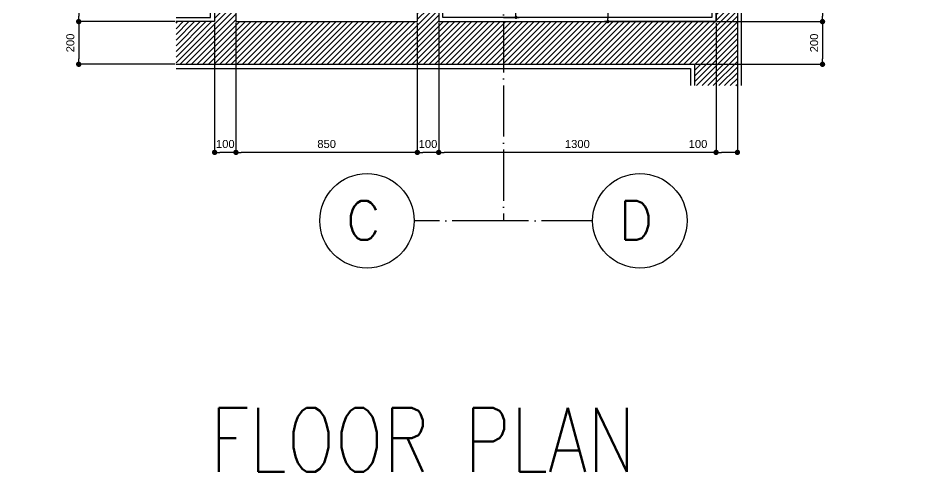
# Model space of a CAD drawing. Header units: inches. Extents: x 230831 to 416194, y 441295 to 526666.
# Drawn here: x 234094 to 238343, y 458679 to 460805 of the extents above; entities that cross this region are included whole.
import ezdxf

# ---------------------------------------------------------------- set-up
doc = ezdxf.new("R2010")
doc.units = ezdxf.units.IN
doc.header["$MEASUREMENT"] = 0
doc.linetypes.add('ACAD_ISO04W100', pattern=[30, 24, -3, 0, -3])
for name, color, linetype in [('A-DIMESNION-1', 7, 'Continuous'), ('CQ Plaster', 1, 'Continuous'), ('CQ SPOT DETAIL DIMENSION', 9, 'Continuous'), ('CQ Wall plan', 3, 'Continuous'), ('Layer1', 1, 'Continuous'), ('xref grd floor$2$CQ Wall hatch_CHB', 8, 'Continuous')]:
    doc.layers.add(name, color=color, linetype=linetype)
doc.styles.add('ID-ROMANS', font='romans.shx', dxfattribs={"width": 0.8})
doc.styles.get("Standard").update_dxf_attribs({"font": 'arial.ttf'})
doc.styles.add('STYL-CONCEPT', font='romans.shx')
doc.dimstyles.new('chester 15', dxfattribs={"dimscale": 0.15, "dimtxt": 150, "dimasz": 100, "dimexe": 100, "dimexo": 0, "dimgap": 80, "dimtad": 1, "dimdec": 0, "dimzin": 0, "dimdsep": 46, "dimtxsty": 'Standard', "dimblk": 'DOT', "dimcen": 100, "dimclrd": 1, "dimclre": 1, "dimclrt": 3, "dimadec": 0, "dimazin": 0, "dimtfac": 1, "dimtdec": 0, "dimtofl": 0, "dimtmove": 0, "dimatfit": 3, "dimfxl": 1, "dimtolj": 1, "dimtzin": 0, "dimlwd": -1, "dimarcsym": 0})
doc.dimstyles.new('chester 25', dxfattribs={"dimscale": 0.25, "dimtxt": 150, "dimasz": 100, "dimexe": 10, "dimexo": 20, "dimgap": 80, "dimtad": 1, "dimdec": 0, "dimzin": 0, "dimdsep": 46, "dimtxsty": 'Standard', "dimblk": 'DOT', "dimcen": 50, "dimclrd": 1, "dimclre": 1, "dimclrt": 3, "dimadec": 0, "dimazin": 0, "dimtfac": 1, "dimtdec": 0, "dimtofl": 0, "dimtmove": 0, "dimatfit": 3, "dimfxl": 1, "dimtolj": 1, "dimtzin": 0, "dimlwd": -1, "dimarcsym": 0})

# ---------------------------------------------------------------- blocks, each defined once
blk = doc.blocks.new('gf-19 wall plan')
at = {"layer": 'xref grd floor$2$CQ Wall hatch_CHB'}
h = blk.add_hatch(dxfattribs=at)
h.set_pattern_fill('ANSI31,_O', color=8, scale=150)
h.set_pattern_definition([(45, (0, 0), (-13.25825215, 13.25825215), [])])
h.paths.add_polyline_path([(237464.9, 463488.5), (235114.9, 463488.5), (235114.9, 463665.8), (235014.9, 463665.8), (235014.9, 462706.5), (235114.9, 462706.5), (235114.9, 462725.6), (235114.9, 462864.5), (236064.9, 462864.5), (236064.9, 463288.5), (237364.9, 463288.5), (237364.9, 460788.5), (236064.9, 460788.5), (236064.9, 461598.5), (235114.9, 461598.5), (235114.9, 461756.5), (235014.9, 461756.5), (235014.9, 460788.5), (234834.5, 460788.5), (234834.5, 460588.5), (237264.9, 460588.5), (237264.9, 460488.5), (237464.9, 460488.5)])
h.paths.add_polyline_path([(235964.9, 462964.5), (235114.9, 462964.5), (235114.9, 463388.5), (235964.9, 463388.5)], flags=16)
h.paths.add_polyline_path([(235964.9, 461498.5), (235964.9, 460788.5), (235114.9, 460788.5), (235114.9, 461498.5)], flags=16)
at = {"layer": 'CQ Plaster'}
for p, q in [((235114.9, 462706.5, 0), (235134.9, 462706.5, 0)), ((235014.9, 461756.5, 0), (234994.9, 461756.5, 0)), ((235114.9, 461756.5, 0), (235134.9, 461756.5, 0))]:
    blk.add_line(p, q, dxfattribs=at)
at = {"layer": 'CQ Plaster', "elevation": 0}
for points in [[(234994.9, 463665.8), (234994.9, 462706.5), (235014.9, 462706.5)], [(237484.9, 460488.5), (237484.9, 463508.5), (235134.9, 463508.5), (235134.9, 463665.8)], [(235134.9, 462706.5), (235134.9, 462844.5), (236084.9, 462844.5), (236084.9, 463268.5), (237344.9, 463268.5), (237344.9, 460808.5), (236084.9, 460808.5), (236084.9, 461618.5), (235134.9, 461618.5), (235134.9, 461756.5)], [(234834.5, 460808.5), (234994.9, 460808.5), (234994.9, 461756.5)], [(234834.5, 460568.5), (237244.9, 460568.5), (237244.9, 460488.5)]]:
    blk.add_lwpolyline(points, dxfattribs=at)
at = {"layer": 'CQ Wall plan', "extrusion": (2.77242e-08, -3.39709e-09, 1)}
for p, q in [((235014.9, 463665.8, 0), (235014.9, 462706.5, 0)), ((235014.9, 463665.8, 0), (235014.9, 462706.5, 0)), ((235014.9, 463665.8, 0), (235014.9, 462706.5, 0)), ((235014.9, 463665.8, 0), (235014.9, 462706.5, 0)), ((235014.9, 463665.8, 0), (235014.9, 462706.5, 0)), ((235014.9, 463665.8, 0), (235014.9, 462706.5, 0)), ((235114.9, 463665.8, 0), (235114.9, 463488.5, 0)), ((235114.9, 463665.8, 0), (235114.9, 463488.5, 0)), ((235114.9, 463665.8, 0), (235114.9, 463488.5, 0)), ((235114.9, 463665.8, 0), (235114.9, 463488.5, 0)), ((235114.9, 463665.8, 0), (235114.9, 463488.5, 0)), ((235114.9, 463665.8, 0), (235114.9, 463488.5, 0)), ((235114.9, 463488.5, 0), (237464.9, 463488.5, 0)), ((235114.9, 463488.5, 0), (237464.9, 463488.5, 0)), ((235114.9, 463488.5, 0), (237464.9, 463488.5, 0)), ((237464.9, 463488.5, 0), (237464.9, 460488.5, 0)), ((237464.9, 463488.5, 0), (237464.9, 460488.5, 0)), ((237464.9, 463488.5, 0), (237464.9, 460488.5, 0)), ((235114.9, 463388.5, 0), (235114.9, 462964.5, 0)), ((235114.9, 463388.5, 0), (235964.9, 463388.5, 0)), ((235114.9, 463388.5, 0), (235114.9, 462964.5, 0)), ((235114.9, 463388.5, 0), (235114.9, 462964.5, 0)), ((235114.9, 463388.5, 0), (235964.9, 463388.5, 0)), ((235114.9, 463388.5, 0), (235114.9, 462964.5, 0)), ((235114.9, 463388.5, 0), (235114.9, 462964.5, 0)), ((235114.9, 463388.5, 0), (235964.9, 463388.5, 0)), ((235114.9, 463388.5, 0), (235114.9, 462964.5, 0)), ((235964.9, 463388.5, 0), (235964.9, 462964.5, 0)), ((235964.9, 463388.5, 0), (235964.9, 462964.5, 0)), ((235964.9, 463388.5, 0), (235964.9, 462964.5, 0)), ((236064.9, 463288.5, 0), (236064.9, 462864.5, 0)), ((236064.9, 463288.5, 0), (237364.9, 463288.5, 0)), ((236064.9, 463288.5, 0), (236064.9, 462864.5, 0)), ((236064.9, 463288.5, 0), (237364.9, 463288.5, 0)), ((236064.9, 463288.5, 0), (236064.9, 462864.5, 0)), ((236064.9, 463288.5, 0), (237364.9, 463288.5, 0)), ((237364.9, 463288.5, 0), (237364.9, 460788.5, 0)), ((237364.9, 463288.5, 0), (237364.9, 460788.5, 0)), ((235964.9, 462964.5, 0), (235114.9, 462964.5, 0)), ((235114.9, 462864.5, 0), (235114.9, 462706.5, 0)), ((235114.9, 462864.5, 0), (235114.9, 462706.5, 0)), ((235114.9, 462864.5, 0), (235114.9, 462706.5, 0)), ((235964.9, 462864.5, 0), (235114.9, 462864.5, 0)), ((235114.9, 462864.5, 0), (235114.9, 462706.5, 0)), ((235114.9, 462864.5, 0), (235114.9, 462706.5, 0)), ((235114.9, 462864.5, 0), (236064.9, 462864.5, 0)), ((235114.9, 462864.5, 0), (235114.9, 462752.1, 0)), ((235114.9, 462725.6, 0), (235114.9, 462706.5, 0)), ((235114.9, 462706.5, 0), (235016.3, 462706.5, 0)), ((235014.9, 461756.5, 0), (235014.9, 460788.5, 0)), ((235014.9, 461756.5, 0), (235014.9, 460788.5, 0)), ((235014.9, 461756.5, 0), (235014.9, 460788.5, 0)), ((235014.9, 461756.5, 0), (235014.9, 460788.5, 0)), ((235014.9, 461756.5, 0), (235014.9, 460788.5, 0)), ((235014.9, 461756.5, 0), (235014.9, 460788.5, 0)), ((235014.9, 461756.5, 0), (235114.9, 461756.5, 0)), ((235114.9, 461756.5, 0), (235114.9, 461598.5, 0)), ((235114.9, 461756.5, 0), (235114.9, 461598.5, 0)), ((235114.9, 461756.5, 0), (235114.9, 461598.5, 0)), ((235114.9, 461756.5, 0), (235114.9, 461598.5, 0)), ((235114.9, 461756.5, 0), (235114.9, 461598.5, 0)), ((235114.9, 461756.5, 0), (235114.9, 461598.5, 0)), ((235114.9, 461498.5, 0), (235114.9, 460788.5, 0)), ((235114.9, 461498.5, 0), (235114.9, 460788.5, 0)), ((235114.9, 461498.5, 0), (235114.9, 460788.5, 0)), ((235114.9, 461498.5, 0), (235114.9, 460788.5, 0)), ((235114.9, 461498.5, 0), (235114.9, 460788.5, 0)), ((235114.9, 461498.5, 0), (235964.9, 461498.5, 0)), ((235114.9, 461498.5, 0), (235114.9, 460788.5, 0)), ((235964.9, 461498.5, 0), (235964.9, 460788.5, 0)), ((235964.9, 461498.5, 0), (235964.9, 460788.5, 0)), ((235964.9, 461498.5, 0), (235964.9, 460788.5, 0)), ((235014.9, 460788.5, 0), (234834.5, 460788.5, 0)), ((235014.9, 460788.5, 0), (234834.5, 460788.5, 0)), ((235014.9, 460788.5, 0), (234834.5, 460788.5, 0)), ((235114.9, 460788.5, 0), (235964.9, 460788.5, 0)), ((235114.9, 460788.5, 0), (235964.9, 460788.5, 0)), ((236064.9, 460788.5, 0), (237364.9, 460788.5, 0)), ((236064.9, 460788.5, 0), (237364.9, 460788.5, 0)), ((236064.9, 460788.5, 0), (237364.9, 460788.5, 0)), ((236064.9, 460788.5, 0), (237364.9, 460788.5, 0)), ((236064.9, 460788.5, 0), (237364.9, 460788.5, 0)), ((234834.5, 460588.5, 0), (237264.9, 460588.5, 0)), ((234834.5, 460588.5, 0), (237264.9, 460588.5, 0)), ((234834.5, 460588.5, 0), (237264.9, 460588.5, 0)), ((237264.9, 460488.5, 0), (237264.9, 460588.5, 0)), ((237264.9, 460488.5, 0), (237264.9, 460588.5, 0)), ((237264.9, 460488.5, 0), (237264.9, 460588.5, 0))]:
    blk.add_line(p, q, dxfattribs=at)
at = {"layer": 'CQ Wall plan', "extrusion": (2.77242e-08, -3.39709e-09, 1), "elevation": 0}
blk.add_lwpolyline([(235114.9, 461598.5), (236064.9, 461598.5), (236064.9, 460788.5), (237364.9, 460788.5), (237364.9, 463288.5)], dxfattribs=at)
blk = doc.blocks.new('_Dot')
at = {"color": 0, "linetype": 'ByBlock', "lineweight": -2}
blk.add_line((-0.5, 0), (-1, 0), dxfattribs=at)
at = {"color": 0, "linetype": 'ByBlock', "const_width": 0.5}
blk.add_lwpolyline([(-0.25, 0, 1), (0.25, 0, 1)], format="xyb", close=True, dxfattribs=at)
blk = doc.blocks.new('*D145')
at = {"layer": 'A-DIMESNION-1', "color": 1, "lineweight": -2, "ltscale": 0.05, "transparency": 16777216}
for p, q in [((235109.9, 461498.5), (234375.4, 461498.5)), ((234829.5, 460788.5), (234375.4, 460788.5))]:
    blk.add_line(p, q, dxfattribs=at)
at = {"layer": 'A-DIMESNION-1', "color": 1, "ltscale": 0.05, "transparency": 16777216}
blk.add_line((234377.9, 461473.5), (234377.9, 460813.5), dxfattribs=at)
at = {"layer": 'Defpoints', "color": 0, "linetype": 'Continuous', "ltscale": 0.05, "transparency": 16777216}
for p in [(235114.9, 461498.5, 0), (234377.9, 460788.5), (234834.5, 460788.5, 0)]:
    blk.add_point(p, dxfattribs=at)
at = {"layer": 'A-DIMESNION-1', "color": 1, "linetype": 'Continuous', "ltscale": 0.05, "transparency": 16777216, "xscale": 25, "yscale": 25, "zscale": 25}
for p, rotation in [((234377.9, 461498.5), 90), ((234377.9, 460788.5), 270)]:
    blk.add_blockref('_Dot', p, dxfattribs=dict(at, rotation=rotation))
at = {"layer": 'A-DIMESNION-1', "color": 3, "linetype": 'Continuous', "ltscale": 0.05, "transparency": 16777216, "insert": (234338.8, 461143.5), "char_height": 37.5, "attachment_point": 5, "rotation": 90}
blk.add_mtext('\\A1;710', dxfattribs=at)
blk = doc.blocks.new('*D148')
at = {"layer": 'A-DIMESNION-1', "color": 1, "lineweight": -2, "ltscale": 0.05, "transparency": 16777216}
for p, q in [((234829.5, 460788.5), (234375.4, 460788.5)), ((234829.5, 460588.5), (234375.4, 460588.5))]:
    blk.add_line(p, q, dxfattribs=at)
at = {"layer": 'A-DIMESNION-1', "color": 1, "ltscale": 0.05, "transparency": 16777216}
blk.add_line((234377.9, 460763.5), (234377.9, 460613.5), dxfattribs=at)
at = {"layer": 'Defpoints', "color": 0, "linetype": 'Continuous', "ltscale": 0.05, "transparency": 16777216}
for p in [(234834.5, 460788.5, 0), (234377.9, 460588.5), (234834.5, 460588.5, 0)]:
    blk.add_point(p, dxfattribs=at)
at = {"layer": 'A-DIMESNION-1', "color": 1, "linetype": 'Continuous', "ltscale": 0.05, "transparency": 16777216, "xscale": 25, "yscale": 25, "zscale": 25}
for p, rotation in [((234377.9, 460788.5), 90), ((234377.9, 460588.5), 270)]:
    blk.add_blockref('_Dot', p, dxfattribs=dict(at, rotation=rotation))
at = {"layer": 'A-DIMESNION-1', "color": 3, "linetype": 'Continuous', "ltscale": 0.05, "transparency": 16777216, "insert": (234338.8, 460688.5), "char_height": 37.5, "attachment_point": 5, "rotation": 90}
blk.add_mtext('\\A1;200', dxfattribs=at)
blk = doc.blocks.new('*D155')
at = {"layer": 'A-DIMESNION-1', "color": 1, "lineweight": -2, "ltscale": 0.05, "transparency": 16777216}
for p, q in [((237369.9, 463288.5), (237866.3, 463288.5)), ((237369.9, 460788.5), (237866.3, 460788.5))]:
    blk.add_line(p, q, dxfattribs=at)
at = {"layer": 'A-DIMESNION-1', "color": 1, "ltscale": 0.05, "transparency": 16777216}
blk.add_line((237863.8, 463263.5), (237863.8, 460813.5), dxfattribs=at)
at = {"layer": 'Defpoints', "color": 0, "linetype": 'Continuous', "ltscale": 0.05, "transparency": 16777216}
for p in [(237364.9, 463288.5, 0), (237364.9, 460788.5, 0), (237863.8, 460788.5)]:
    blk.add_point(p, dxfattribs=at)
at = {"layer": 'A-DIMESNION-1', "color": 1, "linetype": 'Continuous', "ltscale": 0.05, "transparency": 16777216, "xscale": 25, "yscale": 25, "zscale": 25}
for p, rotation in [((237863.8, 463288.5), 90), ((237863.8, 460788.5), 270)]:
    blk.add_blockref('_Dot', p, dxfattribs=dict(at, rotation=rotation))
at = {"layer": 'A-DIMESNION-1', "color": 3, "linetype": 'Continuous', "ltscale": 0.05, "transparency": 16777216, "insert": (237824.6, 462038.5), "char_height": 37.5, "attachment_point": 5, "rotation": 90}
blk.add_mtext('\\A1;2500', dxfattribs=at)
blk = doc.blocks.new('*D154')
at = {"layer": 'A-DIMESNION-1', "color": 1, "lineweight": -2, "ltscale": 0.05, "transparency": 16777216}
for p, q in [((237369.9, 460788.5), (237866.3, 460788.5)), ((237269.9, 460588.5), (237866.3, 460588.5))]:
    blk.add_line(p, q, dxfattribs=at)
at = {"layer": 'A-DIMESNION-1', "color": 1, "ltscale": 0.05, "transparency": 16777216}
blk.add_line((237863.8, 460763.5), (237863.8, 460613.5), dxfattribs=at)
at = {"layer": 'Defpoints', "color": 0, "linetype": 'Continuous', "ltscale": 0.05, "transparency": 16777216}
for p in [(237364.9, 460788.5, 0), (237264.9, 460588.5, 0), (237863.8, 460588.5)]:
    blk.add_point(p, dxfattribs=at)
at = {"layer": 'A-DIMESNION-1', "color": 1, "linetype": 'Continuous', "ltscale": 0.05, "transparency": 16777216, "xscale": 25, "yscale": 25, "zscale": 25}
for p, rotation in [((237863.8, 460788.5), 90), ((237863.8, 460588.5), 270)]:
    blk.add_blockref('_Dot', p, dxfattribs=dict(at, rotation=rotation))
at = {"layer": 'A-DIMESNION-1', "color": 3, "linetype": 'Continuous', "ltscale": 0.05, "transparency": 16777216, "insert": (237824.6, 460688.5), "char_height": 37.5, "attachment_point": 5, "rotation": 90}
blk.add_mtext('\\A1;200', dxfattribs=at)
blk = doc.blocks.new('*D150')
at = {"layer": 'A-DIMESNION-1', "color": 1, "lineweight": -2, "ltscale": 0.05, "transparency": 16777216}
for p, q in [((237364.9, 460783.5), (237364.9, 460173.4)), ((237464.9, 460783.5), (237464.9, 460173.4))]:
    blk.add_line(p, q, dxfattribs=at)
at = {"layer": 'A-DIMESNION-1', "color": 1, "ltscale": 0.05, "transparency": 16777216}
for p, q in [((237364.9, 460175.9), (237220.7, 460175.9)), ((237439.9, 460175.9), (237389.9, 460175.9))]:
    blk.add_line(p, q, dxfattribs=at)
at = {"layer": 'Defpoints', "color": 0, "linetype": 'Continuous', "ltscale": 0.05, "transparency": 16777216}
for p in [(237364.9, 460788.5, 0), (237464.9, 460788.5), (237364.9, 460175.9)]:
    blk.add_point(p, dxfattribs=at)
at = {"layer": 'A-DIMESNION-1', "color": 1, "linetype": 'Continuous', "ltscale": 0.05, "transparency": 16777216, "xscale": 25, "yscale": 25, "zscale": 25, "rotation": 180}
blk.add_blockref('_Dot', (237364.9, 460175.9), dxfattribs=at)
at = {"layer": 'A-DIMESNION-1', "color": 1, "linetype": 'Continuous', "ltscale": 0.05, "transparency": 16777216, "xscale": 25, "yscale": 25, "zscale": 25}
blk.add_blockref('_Dot', (237464.9, 460175.9), dxfattribs=at)
at = {"layer": 'A-DIMESNION-1', "color": 3, "linetype": 'Continuous', "ltscale": 0.05, "transparency": 16777216, "insert": (237280.3, 460215.1), "char_height": 37.5, "attachment_point": 5}
blk.add_mtext('\\A1;100', dxfattribs=at)
blk = doc.blocks.new('*D149')
at = {"layer": 'A-DIMESNION-1', "color": 1, "lineweight": -2, "ltscale": 0.05, "transparency": 16777216}
for p, q in [((236064.9, 460783.5), (236064.9, 460173.4)), ((237364.9, 460783.5), (237364.9, 460173.4))]:
    blk.add_line(p, q, dxfattribs=at)
at = {"layer": 'A-DIMESNION-1', "color": 1, "ltscale": 0.05, "transparency": 16777216}
blk.add_line((237339.9, 460175.9), (236089.9, 460175.9), dxfattribs=at)
at = {"layer": 'Defpoints', "color": 0, "linetype": 'Continuous', "ltscale": 0.05, "transparency": 16777216}
for p in [(236064.9, 460788.5, 0), (237364.9, 460788.5, 0), (236064.9, 460175.9)]:
    blk.add_point(p, dxfattribs=at)
at = {"layer": 'A-DIMESNION-1', "color": 1, "linetype": 'Continuous', "ltscale": 0.05, "transparency": 16777216, "xscale": 25, "yscale": 25, "zscale": 25, "rotation": 180}
blk.add_blockref('_Dot', (236064.9, 460175.9), dxfattribs=at)
at = {"layer": 'A-DIMESNION-1', "color": 1, "linetype": 'Continuous', "ltscale": 0.05, "transparency": 16777216, "xscale": 25, "yscale": 25, "zscale": 25}
blk.add_blockref('_Dot', (237364.9, 460175.9), dxfattribs=at)
at = {"layer": 'A-DIMESNION-1', "color": 3, "linetype": 'Continuous', "ltscale": 0.05, "transparency": 16777216, "insert": (236714.9, 460215.1), "char_height": 37.5, "attachment_point": 5}
blk.add_mtext('\\A1;1300', dxfattribs=at)
blk = doc.blocks.new('*D153')
at = {"layer": 'A-DIMESNION-1', "color": 1, "lineweight": -2, "ltscale": 0.05, "transparency": 16777216}
for p, q in [((235964.9, 460783.5), (235964.9, 460173.4)), ((236064.9, 460783.5), (236064.9, 460173.4))]:
    blk.add_line(p, q, dxfattribs=at)
at = {"layer": 'A-DIMESNION-1', "color": 1, "ltscale": 0.05, "transparency": 16777216}
blk.add_line((236039.9, 460175.9), (235989.9, 460175.9), dxfattribs=at)
at = {"layer": 'Defpoints', "color": 0, "linetype": 'Continuous', "ltscale": 0.05, "transparency": 16777216}
for p in [(235964.9, 460788.5, 0), (236064.9, 460788.5, 0), (235964.9, 460175.9)]:
    blk.add_point(p, dxfattribs=at)
at = {"layer": 'A-DIMESNION-1', "color": 1, "linetype": 'Continuous', "ltscale": 0.05, "transparency": 16777216, "xscale": 25, "yscale": 25, "zscale": 25, "rotation": 180}
blk.add_blockref('_Dot', (235964.9, 460175.9), dxfattribs=at)
at = {"layer": 'A-DIMESNION-1', "color": 1, "linetype": 'Continuous', "ltscale": 0.05, "transparency": 16777216, "xscale": 25, "yscale": 25, "zscale": 25}
blk.add_blockref('_Dot', (236064.9, 460175.9), dxfattribs=at)
at = {"layer": 'A-DIMESNION-1', "color": 3, "linetype": 'Continuous', "ltscale": 0.05, "transparency": 16777216, "insert": (236014.9, 460215.1), "char_height": 37.5, "attachment_point": 5}
blk.add_mtext('\\A1;100', dxfattribs=at)
blk = doc.blocks.new('*D152')
at = {"layer": 'A-DIMESNION-1', "color": 1, "lineweight": -2, "ltscale": 0.05, "transparency": 16777216}
for p, q in [((235114.9, 460783.5), (235114.9, 460173.4)), ((235964.9, 460783.5), (235964.9, 460173.4))]:
    blk.add_line(p, q, dxfattribs=at)
at = {"layer": 'A-DIMESNION-1', "color": 1, "ltscale": 0.05, "transparency": 16777216}
blk.add_line((235939.9, 460175.9), (235139.9, 460175.9), dxfattribs=at)
at = {"layer": 'Defpoints', "color": 0, "linetype": 'Continuous', "ltscale": 0.05, "transparency": 16777216}
for p in [(235114.9, 460788.5, 0), (235964.9, 460788.5, 0), (235114.9, 460175.9)]:
    blk.add_point(p, dxfattribs=at)
at = {"layer": 'A-DIMESNION-1', "color": 1, "linetype": 'Continuous', "ltscale": 0.05, "transparency": 16777216, "xscale": 25, "yscale": 25, "zscale": 25, "rotation": 180}
blk.add_blockref('_Dot', (235114.9, 460175.9), dxfattribs=at)
at = {"layer": 'A-DIMESNION-1', "color": 1, "linetype": 'Continuous', "ltscale": 0.05, "transparency": 16777216, "xscale": 25, "yscale": 25, "zscale": 25}
blk.add_blockref('_Dot', (235964.9, 460175.9), dxfattribs=at)
at = {"layer": 'A-DIMESNION-1', "color": 3, "linetype": 'Continuous', "ltscale": 0.05, "transparency": 16777216, "insert": (235539.9, 460215.1), "char_height": 37.5, "attachment_point": 5}
blk.add_mtext('\\A1;850', dxfattribs=at)
blk = doc.blocks.new('*D151')
at = {"layer": 'A-DIMESNION-1', "color": 1, "lineweight": -2, "ltscale": 0.05, "transparency": 16777216}
for p, q in [((235014.9, 460783.5), (235014.9, 460173.4)), ((235114.9, 460783.5), (235114.9, 460173.4))]:
    blk.add_line(p, q, dxfattribs=at)
at = {"layer": 'A-DIMESNION-1', "color": 1, "ltscale": 0.05, "transparency": 16777216}
blk.add_line((235089.9, 460175.9), (235039.9, 460175.9), dxfattribs=at)
at = {"layer": 'Defpoints', "color": 0, "linetype": 'Continuous', "ltscale": 0.05, "transparency": 16777216}
for p in [(235014.9, 460788.5, 0), (235114.9, 460788.5, 0), (235014.9, 460175.9)]:
    blk.add_point(p, dxfattribs=at)
at = {"layer": 'A-DIMESNION-1', "color": 1, "linetype": 'Continuous', "ltscale": 0.05, "transparency": 16777216, "xscale": 25, "yscale": 25, "zscale": 25, "rotation": 180}
blk.add_blockref('_Dot', (235014.9, 460175.9), dxfattribs=at)
at = {"layer": 'A-DIMESNION-1', "color": 1, "linetype": 'Continuous', "ltscale": 0.05, "transparency": 16777216, "xscale": 25, "yscale": 25, "zscale": 25}
blk.add_blockref('_Dot', (235114.9, 460175.9), dxfattribs=at)
at = {"layer": 'A-DIMESNION-1', "color": 3, "linetype": 'Continuous', "ltscale": 0.05, "transparency": 16777216, "insert": (235064.9, 460215.1), "char_height": 37.5, "attachment_point": 5}
blk.add_mtext('\\A1;100', dxfattribs=at)
blk = doc.blocks.new('SECTION LINE CLOAK ROOM')
at = {"layer": 'Layer1'}
for points in [[(239239.6, 465596.1), (239533.3, 465523.3), (239533.3, 465596.1)], [(239827, 465596.1), (239533.3, 465523.3), (239533.3, 465596.1)], [(237258.9, 463893), (237331.7, 463599.2), (237258.9, 463599.2)], [(237258.9, 463305.5), (237331.7, 463599.2), (237258.9, 463599.2)]]:
    blk.add_hatch(color=256, dxfattribs=at).paths.add_polyline_path(points)
for p, q in [((239239.6, 465596.1, 0), (239533.3, 465523.3, 0)), ((239827, 465596.1, 0), (239533.3, 465523.3, 0)), ((237258.9, 463893), (237331.7, 463599.2)), ((237258.9, 463305.5), (237331.7, 463599.2))]:
    blk.add_line(p, q, dxfattribs=at)
at = {"layer": 'Layer1', "linetype": 'ACAD_ISO04W100', "ltscale": 10}
for p, q in [((239533.3, 465523.3, 0), (239533.3, 461287.9, 0)), ((241287.1, 463599.2), (241287.1, 464017.3)), ((241287.1, 463181.2), (241287.1, 463599.2)), ((239533.3, 461287.9, 0), (239115.2, 461287.9, 0)), ((239951.4, 461287.9, 0), (239533.3, 461287.9, 0))]:
    blk.add_line(p, q, dxfattribs=at)
blk.add_lwpolyline([(241287.1, 463599.2), (237331.7, 463599.2), (237331.7, 463599.2)], dxfattribs=at)
at = {"layer": 'Layer1'}
for centre in [(241287.1, 464238.6), (241287.1, 462959.9), (238893.9, 461287.9, 0), (240172.6, 461287.9, 0)]:
    blk.add_circle(centre, 221.3, dxfattribs=at)
at = {"layer": 'Layer1', "char_height": 182.8, "attachment_point": 3, "style": 'STYL-CONCEPT'}
for s, insert in [('A', (241351.6, 464332.1)), ('B', (241351.6, 463053.4)), ('C', (238958.5, 461381.4, 0)), ('D', (240237.2, 461381.4, 0))]:
    blk.add_mtext_dynamic_manual_height_columns(s, width=200.816, gutter_width=150, heights=[0], dxfattribs=dict(at, insert=insert))
blk = doc.blocks.new('*D162')
at = {"layer": 'CQ SPOT DETAIL DIMENSION', "color": 1, "lineweight": -2, "transparency": 16777216}
for p, q in [((237344.9, 462190.5), (236842.7, 462190.5)), ((237364.9, 460788.5), (236842.7, 460788.5))]:
    blk.add_line(p, q, dxfattribs=at)
at = {"layer": 'CQ SPOT DETAIL DIMENSION', "color": 1, "transparency": 16777216}
blk.add_line((236857.7, 462175.5), (236857.7, 460803.5), dxfattribs=at)
at = {"layer": 'Defpoints', "color": 0, "transparency": 16777216}
for p in [(237344.9, 462190.5, 0), (236857.7, 460788.5), (237364.9, 460788.5, 0)]:
    blk.add_point(p, dxfattribs=at)
at = {"layer": 'CQ SPOT DETAIL DIMENSION', "color": 1, "transparency": 16777216, "xscale": 15, "yscale": 15, "zscale": 15}
for p, rotation in [((236857.7, 462190.5), 90), ((236857.7, 460788.5), 270)]:
    blk.add_blockref('_Dot', p, dxfattribs=dict(at, rotation=rotation))
at = {"layer": 'CQ SPOT DETAIL DIMENSION', "color": 3, "transparency": 16777216, "insert": (236834.2, 461489.5), "char_height": 22.5, "attachment_point": 5, "rotation": 90}
blk.add_mtext('\\A1;1402', dxfattribs=at)
blk = doc.blocks.new('*D595')
at = {"layer": 'CQ SPOT DETAIL DIMENSION', "color": 1, "lineweight": -2, "transparency": 16777216}
for p, q in [((236084.9, 461663.6), (236442.2, 461663.6)), ((236368.5, 460808.5), (236442.2, 460808.5))]:
    blk.add_line(p, q, dxfattribs=at)
at = {"layer": 'CQ SPOT DETAIL DIMENSION', "color": 1, "transparency": 16777216}
blk.add_line((236427.2, 460823.5), (236427.2, 461648.6), dxfattribs=at)
at = {"layer": 'Defpoints', "color": 0, "transparency": 16777216}
for p in [(236084.9, 461663.6, 0), (236427.2, 461663.6), (236368.5, 460808.5, 0)]:
    blk.add_point(p, dxfattribs=at)
at = {"layer": 'CQ SPOT DETAIL DIMENSION', "color": 1, "transparency": 16777216, "xscale": 15, "yscale": 15, "zscale": 15}
for p, rotation in [((236427.2, 461663.6), 90), ((236427.2, 460808.5), 270)]:
    blk.add_blockref('_Dot', p, dxfattribs=dict(at, rotation=rotation))
at = {"layer": 'CQ SPOT DETAIL DIMENSION', "color": 3, "transparency": 16777216, "insert": (236403.7, 461236), "char_height": 22.5, "attachment_point": 5, "rotation": 90}
blk.add_mtext('\\A1;855', dxfattribs=at)

msp = doc.modelspace()

# ---------------------------------------------------------------- block references
msp.add_blockref('SECTION LINE CLOAK ROOM', (-3164.835, -1432.45))
at = {"layer": 'CQ Wall plan'}
msp.add_blockref('gf-19 wall plan', (0, 0), dxfattribs=at)

# ---------------------------------------------------------------- texts
at = {"layer": 'Defpoints', "insert": (234992.997, 458979.402, 0), "char_height": 300, "width": 6757.12122, "attachment_point": 1, "style": 'ID-ROMANS'}
msp.add_mtext('FLOOR PLAN', dxfattribs=at)

# ---------------------------------------------------------------- dimensions: what is measured, and where the dimension line sits
at = {"layer": 'A-DIMESNION-1', "color": 64, "linetype": 'Continuous', "ltscale": 0.05}
for base, p1, p2, picture, middle in [((237863.757, 460788.501), (237364.918, 463288.501, 0), (237364.918, 460788.501, 0), '*D155', (237824.611, 462038.501)), ((234377.922, 460788.501), (235114.918, 461498.501, 0), (234834.534, 460788.501, 0), '*D145', (234338.776, 461143.501))]:
    dim = msp.add_linear_dim(base=base, p1=p1, p2=p2, angle=90, dimstyle='chester 25', dxfattribs=at)
    dim.commit()
    dim.dimension.update_dxf_attribs({"geometry": picture, "text_midpoint": middle})
for base, p1, p2, picture, middle in [((234377.922, 460588.504), (234834.534, 460788.501, 0), (234834.534, 460588.504, 0), '*D148', (234377.922, 460688.502)), ((237863.757, 460588.501), (237364.918, 460788.501, 0), (237264.918, 460588.501, 0), '*D154', (237863.757, 460688.501))]:
    dim = msp.add_linear_dim(base=base, p1=p1, p2=p2, angle=90, dimstyle='chester 25', dxfattribs=at)
    dim.commit()
    dim.dimension.update_dxf_attribs({"geometry": picture, "text_midpoint": middle, "dimtype": 160})
for base, p1, p2, picture, middle in [((235014.918, 460175.932), (235114.918, 460788.501, 0), (235014.918, 460788.501, 0), '*D151', (235064.918, 460175.932)), ((235964.918, 460175.932), (236064.91, 460788.501, 0), (235964.918, 460788.501, 0), '*D153', (236014.914, 460175.932))]:
    dim = msp.add_linear_dim(base=base, p1=p1, p2=p2, dimstyle='chester 25', dxfattribs=at)
    dim.commit()
    dim.dimension.update_dxf_attribs({"geometry": picture, "text_midpoint": middle, "dimtype": 160})
for base, p1, p2, picture, middle in [((235114.918, 460175.932), (235964.918, 460788.501, 0), (235114.918, 460788.501, 0), '*D152', (235539.918, 460215.079)), ((236064.91, 460175.932), (237364.918, 460788.501, 0), (236064.91, 460788.501, 0), '*D149', (236714.914, 460215.092)), ((237364.918, 460175.932), (237464.918, 460788.501), (237364.918, 460788.501, 0), '*D150', (237280.321, 460215.079))]:
    dim = msp.add_linear_dim(base=base, p1=p1, p2=p2, dimstyle='chester 25', dxfattribs=at)
    dim.commit()
    dim.dimension.update_dxf_attribs({"geometry": picture, "text_midpoint": middle})
at = {"layer": 'CQ SPOT DETAIL DIMENSION', "color": 2}
for base, p1, p2, picture, middle in [((236857.668, 460788.501), (237344.918, 462190.473, 0), (237364.918, 460788.501, 0), '*D162', (236834.18, 461489.487)), ((236427.162, 461663.577), (236368.454, 460808.501, 0), (236084.928, 461663.577, 0), '*D595', (236403.675, 461236.039))]:
    dim = msp.add_linear_dim(base=base, p1=p1, p2=p2, angle=90, dimstyle='chester 15', dxfattribs=at)
    dim.commit()
    dim.dimension.update_dxf_attribs({"geometry": picture, "text_midpoint": middle})

doc.saveas('drawing.dxf')
